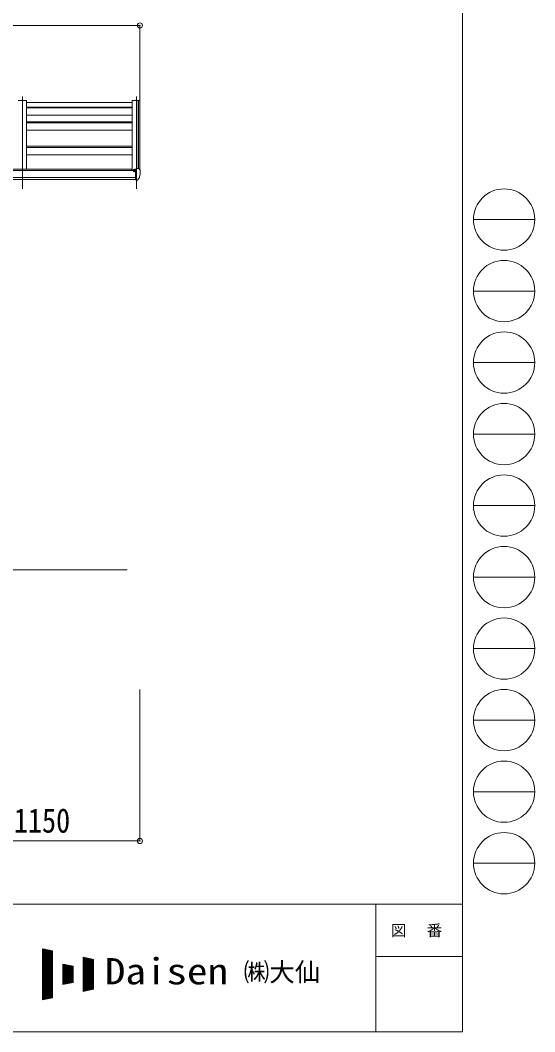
# Model space of a CAD drawing. Units: millimetres at full size; details may follow other scales. Extents: x -8385 to 8479, y -5853 to 5787.
# Drawn here: x 5458 to 8479, y -5853 to 88 of the extents above; entities that cross this region are included whole.
import ezdxf
from ezdxf.enums import TextEntityAlignment as Align

# ---------------------------------------------------------------- set-up
doc = ezdxf.new("R2010")
doc.units = ezdxf.units.MM
doc.header["$LTSCALE"] = 30
doc.header["$PDMODE"] = 32
doc.header["$PDSIZE"] = 30
for name, color, linetype, lineweight in [('0-0_0', 7, 'Continuous', 9), ('0-1_本体', 4, 'Continuous', 9), ('0-2_部品', 7, 'Continuous', 9), ('0-8_PARTS2', 2, 'Continuous', 9), ('0-A_寸法', 6, 'Continuous', 9), ('F-0_240', 7, 'Continuous', 9)]:
    doc.layers.add(name, color=color, linetype=linetype, lineweight=lineweight)
doc.styles.add('ＭＳ ゴシック', font='')
doc.styles.get('ＭＳ ゴシック').set_extended_font_data('MS Gothic')

msp = doc.modelspace()

# ---------------------------------------------------------------- linework, layer by layer
at = {"layer": '0-0_0'}
msp.add_line((5049.62, -3139.42), (6086.12, -3139.42), dxfattribs=at)
at = {"layer": '0-1_本体'}
for p, q in [((5495.12, -383.86), (5445.12, -383.86)), ((5495.12, -383.86), (5495.12, -787.13)), ((5495.12, -396.26), (6115.12, -396.26)), ((6115.12, -383.26), (6115.12, -793.84)), ((6151.04, -383.46), (6150.42, -385.08)), ((6151.12, -383.35), (6151.12, -783.66)), ((6159.17, -383.68), (6151.34, -383.27)), ((6160.11, -384.56), (6160.12, -790.2)), ((5495.12, -422.97), (6115.12, -422.97)), ((5495.12, -425.82), (6115.12, -425.82)), ((5495.12, -470.55), (6115.12, -470.55)), ((5495.12, -509.24), (6115.12, -509.24)), ((5495.12, -514.53), (6115.12, -514.53)), ((5495.12, -558.61), (6115.12, -558.61)), ((5495.12, -652.17), (6115.12, -652.17)), ((5495.12, -658.96), (6115.12, -658.96)), ((5495.12, -702.51), (6115.12, -702.51)), ((6133.62, -793.84), (786.62, -793.84)), ((6110.12, -787.13), (810.12, -787.13)), ((6110.12, -793.84), (6110.12, -787.13)), ((786.62, -835.06), (6133.62, -835.06)), ((6133.62, -846.91), (786.62, -846.83))]:
    msp.add_line(p, q, dxfattribs=at)
msp.add_lwpolyline([(6150.42, -783.66), (6150.42, -383.26), (6115.12, -383.26)], dxfattribs=at)
msp.add_circle((6126.15, -798.57), 3, dxfattribs=at)
for centre, radius, start, end in [((6151.32, -383.57), 0.301, 87.13321, 158.93673), ((6159.12, -384.68), 1, 6.67014, 87)]:
    msp.add_arc(centre, radius, start, end, dxfattribs=at)
at = {"layer": '0-2_部品'}
for p, q in [((6123.62, -789.54), (6123.62, -793.5)), ((6138.62, -788.38), (6124.62, -788.43)), ((6128.12, -788.42), (6128.12, -786.52)), ((6128.62, -798.61), (6128.32, -798.61)), ((6129.15, -798.61), (6128.62, -798.61)), ((6128.94, -786.11), (6138.62, -785.38)), ((6133.62, -793.42), (6140.12, -793.03)), ((6138.62, -784.61), (6140.12, -784.61)), ((6138.62, -784.61), (6138.62, -790.78)), ((6140.12, -852.19), (6140.12, -783.69)), ((6155.21, -784.26), (6159.27, -790.07)), ((6162.12, -793.06), (6162.12, -793.69)), ((6133.62, -848.99), (6139.12, -848.99)), ((6139.62, -849.99), (6139.12, -848.99)), ((6140.12, -849.99), (6139.62, -849.99)), ((6141.62, -852.1), (6140.12, -852.19)), ((6141.62, -852.1), (6145.33, -851.87)), ((6147.74, -850.38), (6157.49, -835))]:
    msp.add_line(p, q, dxfattribs=at)
for points in [[(6123.62, -796.99), (6123.62, -798.61), (6123.15, -798.61)], [(6128.32, -797.42), (6128.32, -798.61), (6123.62, -798.61)], [(6128.94, -786.11), (6128.78, -786.12), (6128.62, -786.16), (6128.48, -786.2), (6128.35, -786.25), (6128.25, -786.31), (6128.18, -786.38), (6128.13, -786.45), (6128.12, -786.52)], [(6133.62, -848.99), (6133.62, -790.78), (6138.62, -790.78)], [(6140.12, -783.69), (6152.12, -783.69), (6154.45, -783.83)], [(6140.12, -838.3), (6136.96, -837.89), (6133.62, -837.46)]]:
    msp.add_lwpolyline(points, dxfattribs=at)
for centre, radius, start, end in [((6126.12, -798.61), 2.5, 28.35764, 180), ((6126.12, -798.61), 2.5, 0, 28.35764), ((6154.39, -784.83), 1, 35, 86.5), ((5969.63, -793.69), 192.49, 347.8767, 359.9992), ((6159.12, -793.06), 3, 0, 87), ((6145.14, -848.88), 3, 273.5, 330), ((6154.89, -833.5), 3, 330, 348.16652)]:
    msp.add_arc(centre, radius, start, end, dxfattribs=at)
msp.add_ellipse((6124.62, -789.54), major_axis=(0.02, 1.1), ratio=0.906239, start_param=0.0206394, end_param=1.5914357, dxfattribs=at)
at = {"layer": '0-8_PARTS2'}
for p, q in [((5470.12, -903.02), (5470.12, -359.17)), ((6140.12, -903.02), (6140.12, -359.17))]:
    msp.add_line(p, q, dxfattribs=at)
at = {"layer": '0-A_寸法'}
for p, q in [((760.13, 56.99), (6160.11, 56.99)), ((6160.11, 56.99), (6160.11, -398.59)), ((6160.11, -4732.3), (6160.11, -3842.91)), ((5010.12, -4732.3), (6160.11, -4732.3))]:
    msp.add_line(p, q, dxfattribs=at)
for p in [(6160.11, 56.99), (6160.11, -4732.3)]:
    msp.add_point(p, dxfattribs=at)
at = {"layer": 'F-0_240', "color": 5}
for p, q in [((8054.55, 5787.34), (8054.55, -5852.66)), ((-8385.45, -5102.66), (8054.55, -5102.66)), ((7544.54, -5102.66), (7544.54, -5852.66)), ((7544.54, -5410.16), (8054.55, -5410.16)), ((-8385.45, -5852.66), (8054.55, -5852.66))]:
    msp.add_line(p, q, dxfattribs=at)
at = {"layer": 'F-0_240', "color": 4}
for p, q in [((8118.66, -1082.66), (8478.66, -1082.66)), ((8118.66, -1502.66), (8478.66, -1502.66)), ((8118.66, -1922.66), (8478.66, -1922.66)), ((8118.66, -2342.66), (8478.66, -2342.66)), ((8118.66, -2762.66), (8478.66, -2762.66)), ((8118.66, -3182.66), (8478.66, -3182.66)), ((8118.66, -3602.66), (8478.66, -3602.66)), ((8118.66, -4022.66), (8478.66, -4022.66)), ((8118.66, -4442.66), (8478.66, -4442.66)), ((8118.66, -4862.66), (8478.66, -4862.66))]:
    msp.add_line(p, q, dxfattribs=at)
at = {"layer": 'F-0_240'}
for p, q in [((5587.75, -5365.26), (5647.75, -5377.76)), ((5587.75, -5365.26), (5587.75, -5665.26)), ((5587.75, -5368.08), (5601.3, -5368.08)), ((5587.75, -5371.08), (5615.7, -5371.08)), ((5587.75, -5374.08), (5630.1, -5374.08)), ((5587.75, -5377.08), (5644.5, -5377.08)), ((5587.75, -5380.08), (5647.75, -5380.08)), ((5587.75, -5383.08), (5647.75, -5383.08)), ((5587.75, -5386.08), (5647.75, -5386.08)), ((5587.75, -5389.08), (5647.75, -5389.08)), ((5587.75, -5392.08), (5647.75, -5392.08)), ((5587.75, -5395.08), (5647.75, -5395.08)), ((5587.75, -5398.08), (5647.75, -5398.08)), ((5587.75, -5401.08), (5647.75, -5401.08)), ((5587.75, -5404.08), (5647.75, -5404.08)), ((5589.53, -5664.89), (5589.53, -5365.63)), ((5592.53, -5664.26), (5592.53, -5366.25)), ((5595.53, -5663.64), (5595.53, -5366.88)), ((5598.53, -5663.01), (5598.53, -5367.5)), ((5601.53, -5662.39), (5601.53, -5368.13)), ((5604.53, -5661.76), (5604.53, -5368.75)), ((5607.53, -5661.14), (5607.53, -5369.38)), ((5610.53, -5660.51), (5610.53, -5370)), ((5613.53, -5659.89), (5613.53, -5370.63)), ((5616.53, -5659.26), (5616.53, -5371.25)), ((5619.53, -5658.64), (5619.53, -5371.88)), ((5622.53, -5658.01), (5622.53, -5372.5)), ((5625.53, -5657.39), (5625.53, -5373.13)), ((5628.53, -5656.76), (5628.53, -5373.75)), ((5631.53, -5656.14), (5631.53, -5374.38)), ((5634.53, -5655.51), (5634.53, -5375)), ((5637.53, -5654.89), (5637.53, -5375.63)), ((5640.53, -5654.26), (5640.53, -5376.25)), ((5643.53, -5653.64), (5643.53, -5376.88)), ((5646.53, -5653.01), (5646.53, -5377.5)), ((5647.75, -5377.76), (5647.75, -5652.76)), ((5587.75, -5407.08), (5647.75, -5407.08)), ((5587.75, -5410.08), (5647.75, -5410.08)), ((5587.75, -5413.08), (5647.75, -5413.08)), ((5587.75, -5416.08), (5647.75, -5416.08)), ((5587.75, -5419.08), (5647.75, -5419.08)), ((5587.75, -5422.08), (5647.75, -5422.08)), ((5587.75, -5425.08), (5647.75, -5425.08)), ((5587.75, -5428.08), (5647.75, -5428.08)), ((5587.75, -5431.08), (5647.75, -5431.08)), ((5587.75, -5434.08), (5647.75, -5434.08)), ((5587.75, -5437.08), (5647.75, -5437.08)), ((5587.75, -5440.08), (5647.75, -5440.08)), ((5587.75, -5443.08), (5647.75, -5443.08)), ((5587.75, -5446.08), (5647.75, -5446.08)), ((5587.75, -5449.08), (5647.75, -5449.08)), ((5587.75, -5452.08), (5647.75, -5452.08)), ((5587.75, -5455.08), (5647.75, -5455.08)), ((5587.75, -5458.08), (5647.75, -5458.08)), ((5587.75, -5461.08), (5647.75, -5461.08)), ((5587.75, -5464.08), (5647.75, -5464.08)), ((5707.75, -5455.26), (5767.75, -5467.76)), ((5707.75, -5455.26), (5707.75, -5575.26)), ((5707.75, -5458.08), (5721.3, -5458.08)), ((5707.75, -5461.08), (5735.7, -5461.08)), ((5707.75, -5464.08), (5750.1, -5464.08)), ((5709.53, -5574.89), (5709.53, -5455.63)), ((5712.53, -5574.26), (5712.53, -5456.25)), ((5715.53, -5573.64), (5715.53, -5456.88)), ((5718.53, -5573.01), (5718.53, -5457.5)), ((5721.53, -5572.39), (5721.53, -5458.13)), ((5724.53, -5571.76), (5724.53, -5458.75)), ((5727.53, -5571.14), (5727.53, -5459.38)), ((5730.53, -5570.51), (5730.53, -5460)), ((5733.53, -5569.89), (5733.53, -5460.63)), ((5736.53, -5569.26), (5736.53, -5461.25)), ((5739.53, -5568.64), (5739.53, -5461.88)), ((5742.53, -5568.01), (5742.53, -5462.5)), ((5745.53, -5567.39), (5745.53, -5463.13)), ((5748.53, -5566.76), (5748.53, -5463.75)), ((5751.53, -5566.14), (5751.53, -5464.38)), ((5754.53, -5565.51), (5754.53, -5465)), ((5827.75, -5415.26), (5887.75, -5427.76)), ((5827.75, -5415.26), (5827.75, -5615.26)), ((5827.75, -5416.08), (5831.7, -5416.08)), ((5827.75, -5419.08), (5846.1, -5419.08)), ((5827.75, -5422.08), (5860.5, -5422.08)), ((5827.75, -5425.08), (5874.9, -5425.08)), ((5827.75, -5428.08), (5887.75, -5428.08)), ((5827.75, -5431.08), (5887.75, -5431.08)), ((5827.75, -5434.08), (5887.75, -5434.08)), ((5827.75, -5437.08), (5887.75, -5437.08)), ((5827.75, -5440.08), (5887.75, -5440.08)), ((5827.75, -5443.08), (5887.75, -5443.08)), ((5827.75, -5446.08), (5887.75, -5446.08)), ((5827.75, -5449.08), (5887.75, -5449.08)), ((5827.75, -5452.08), (5887.75, -5452.08)), ((5827.75, -5455.08), (5887.75, -5455.08)), ((5827.75, -5458.08), (5887.75, -5458.08)), ((5827.75, -5461.08), (5887.75, -5461.08)), ((5827.75, -5464.08), (5887.75, -5464.08)), ((5829.53, -5614.89), (5829.53, -5415.63)), ((5832.53, -5614.26), (5832.53, -5416.25)), ((5835.53, -5613.64), (5835.53, -5416.88)), ((5838.53, -5613.01), (5838.53, -5417.5)), ((5841.53, -5612.39), (5841.53, -5418.13)), ((5844.53, -5611.76), (5844.53, -5418.75)), ((5847.53, -5611.14), (5847.53, -5419.38)), ((5850.53, -5610.51), (5850.53, -5420)), ((5853.53, -5609.89), (5853.53, -5420.63)), ((5856.53, -5609.26), (5856.53, -5421.25)), ((5859.53, -5608.64), (5859.53, -5421.88)), ((5862.53, -5608.01), (5862.53, -5422.5)), ((5865.53, -5607.39), (5865.53, -5423.13)), ((5868.53, -5606.76), (5868.53, -5423.75)), ((5871.53, -5606.14), (5871.53, -5424.38)), ((5874.53, -5605.51), (5874.53, -5425)), ((5877.53, -5604.89), (5877.53, -5425.63)), ((5880.53, -5604.26), (5880.53, -5426.25)), ((5883.53, -5603.64), (5883.53, -5426.88)), ((5886.53, -5603.01), (5886.53, -5427.5)), ((5887.75, -5427.76), (5887.75, -5602.76)), ((5587.75, -5467.08), (5647.75, -5467.08)), ((5587.75, -5470.08), (5647.75, -5470.08)), ((5587.75, -5473.08), (5647.75, -5473.08)), ((5587.75, -5476.08), (5647.75, -5476.08)), ((5587.75, -5479.08), (5647.75, -5479.08)), ((5587.75, -5482.08), (5647.75, -5482.08)), ((5587.75, -5485.08), (5647.75, -5485.08)), ((5587.75, -5488.08), (5647.75, -5488.08)), ((5587.75, -5491.08), (5647.75, -5491.08)), ((5587.75, -5494.08), (5647.75, -5494.08)), ((5587.75, -5497.08), (5647.75, -5497.08)), ((5587.75, -5500.08), (5647.75, -5500.08)), ((5587.75, -5503.08), (5647.75, -5503.08)), ((5587.75, -5506.08), (5647.75, -5506.08)), ((5587.75, -5509.08), (5647.75, -5509.08)), ((5587.75, -5512.08), (5647.75, -5512.08)), ((5587.75, -5515.08), (5647.75, -5515.08)), ((5587.75, -5518.08), (5647.75, -5518.08)), ((5587.75, -5521.08), (5647.75, -5521.08)), ((5587.75, -5524.08), (5647.75, -5524.08)), ((5707.75, -5467.08), (5764.5, -5467.08)), ((5707.75, -5470.08), (5767.75, -5470.08)), ((5707.75, -5473.08), (5767.75, -5473.08)), ((5707.75, -5476.08), (5767.75, -5476.08)), ((5707.75, -5479.08), (5767.75, -5479.08)), ((5707.75, -5482.08), (5767.75, -5482.08)), ((5707.75, -5485.08), (5767.75, -5485.08)), ((5707.75, -5488.08), (5767.75, -5488.08)), ((5707.75, -5491.08), (5767.75, -5491.08)), ((5707.75, -5494.08), (5767.75, -5494.08)), ((5707.75, -5497.08), (5767.75, -5497.08)), ((5707.75, -5500.08), (5767.75, -5500.08)), ((5707.75, -5503.08), (5767.75, -5503.08)), ((5707.75, -5506.08), (5767.75, -5506.08)), ((5707.75, -5509.08), (5767.75, -5509.08)), ((5707.75, -5512.08), (5767.75, -5512.08)), ((5707.75, -5515.08), (5767.75, -5515.08)), ((5707.75, -5518.08), (5767.75, -5518.08)), ((5707.75, -5521.08), (5767.75, -5521.08)), ((5707.75, -5524.08), (5767.75, -5524.08)), ((5757.53, -5564.89), (5757.53, -5465.63)), ((5760.53, -5564.26), (5760.53, -5466.25)), ((5763.53, -5563.64), (5763.53, -5466.88)), ((5766.53, -5563.01), (5766.53, -5467.5)), ((5767.75, -5467.76), (5767.75, -5562.76)), ((5827.75, -5467.08), (5887.75, -5467.08)), ((5827.75, -5470.08), (5887.75, -5470.08)), ((5827.75, -5473.08), (5887.75, -5473.08)), ((5827.75, -5476.08), (5887.75, -5476.08)), ((5827.75, -5479.08), (5887.75, -5479.08)), ((5827.75, -5482.08), (5887.75, -5482.08)), ((5827.75, -5485.08), (5887.75, -5485.08)), ((5827.75, -5488.08), (5887.75, -5488.08)), ((5827.75, -5491.08), (5887.75, -5491.08)), ((5827.75, -5494.08), (5887.75, -5494.08)), ((5827.75, -5497.08), (5887.75, -5497.08)), ((5827.75, -5500.08), (5887.75, -5500.08)), ((5827.75, -5503.08), (5887.75, -5503.08)), ((5827.75, -5506.08), (5887.75, -5506.08)), ((5827.75, -5509.08), (5887.75, -5509.08)), ((5827.75, -5512.08), (5887.75, -5512.08)), ((5827.75, -5515.08), (5887.75, -5515.08)), ((5827.75, -5518.08), (5887.75, -5518.08)), ((5827.75, -5521.08), (5887.75, -5521.08)), ((5827.75, -5524.08), (5887.75, -5524.08)), ((5587.75, -5527.08), (5647.75, -5527.08)), ((5587.75, -5530.08), (5647.75, -5530.08)), ((5587.75, -5533.08), (5647.75, -5533.08)), ((5587.75, -5536.08), (5647.75, -5536.08)), ((5587.75, -5539.08), (5647.75, -5539.08)), ((5587.75, -5542.08), (5647.75, -5542.08)), ((5587.75, -5545.08), (5647.75, -5545.08)), ((5587.75, -5548.08), (5647.75, -5548.08)), ((5587.75, -5551.08), (5647.75, -5551.08)), ((5587.75, -5554.08), (5647.75, -5554.08)), ((5587.75, -5557.08), (5647.75, -5557.08)), ((5587.75, -5560.08), (5647.75, -5560.08)), ((5587.75, -5563.08), (5647.75, -5563.08)), ((5587.75, -5566.08), (5647.75, -5566.08)), ((5587.75, -5569.08), (5647.75, -5569.08)), ((5587.75, -5572.08), (5647.75, -5572.08)), ((5587.75, -5575.08), (5647.75, -5575.08)), ((5587.75, -5578.08), (5647.75, -5578.08)), ((5587.75, -5581.08), (5647.75, -5581.08)), ((5707.75, -5527.08), (5767.75, -5527.08)), ((5707.75, -5530.08), (5767.75, -5530.08)), ((5707.75, -5533.08), (5767.75, -5533.08)), ((5707.75, -5536.08), (5767.75, -5536.08)), ((5707.75, -5539.08), (5767.75, -5539.08)), ((5707.75, -5542.08), (5767.75, -5542.08)), ((5707.75, -5545.08), (5767.75, -5545.08)), ((5707.75, -5548.08), (5767.75, -5548.08)), ((5707.75, -5551.08), (5767.75, -5551.08)), ((5707.75, -5554.08), (5767.75, -5554.08)), ((5707.75, -5557.08), (5767.75, -5557.08)), ((5707.75, -5560.08), (5767.75, -5560.08)), ((5707.75, -5575.26), (5767.75, -5562.76)), ((5707.75, -5563.08), (5766.2, -5563.08)), ((5707.75, -5566.08), (5751.8, -5566.08)), ((5707.75, -5569.08), (5737.4, -5569.08)), ((5707.75, -5572.08), (5723, -5572.08)), ((5707.75, -5575.08), (5708.6, -5575.08)), ((5827.75, -5527.08), (5887.75, -5527.08)), ((5827.75, -5530.08), (5887.75, -5530.08)), ((5827.75, -5533.08), (5887.75, -5533.08)), ((5827.75, -5536.08), (5887.75, -5536.08)), ((5827.75, -5539.08), (5887.75, -5539.08)), ((5827.75, -5542.08), (5887.75, -5542.08)), ((5827.75, -5545.08), (5887.75, -5545.08)), ((5827.75, -5548.08), (5887.75, -5548.08)), ((5827.75, -5551.08), (5887.75, -5551.08)), ((5827.75, -5554.08), (5887.75, -5554.08)), ((5827.75, -5557.08), (5887.75, -5557.08)), ((5827.75, -5560.08), (5887.75, -5560.08)), ((5827.75, -5563.08), (5887.75, -5563.08)), ((5827.75, -5566.08), (5887.75, -5566.08)), ((5827.75, -5569.08), (5887.75, -5569.08)), ((5827.75, -5572.08), (5887.75, -5572.08)), ((5827.75, -5575.08), (5887.75, -5575.08)), ((5827.75, -5578.08), (5887.75, -5578.08)), ((5827.75, -5581.08), (5887.75, -5581.08)), ((5587.75, -5584.08), (5647.75, -5584.08)), ((5587.75, -5587.08), (5647.75, -5587.08)), ((5587.75, -5590.08), (5647.75, -5590.08)), ((5587.75, -5593.08), (5647.75, -5593.08)), ((5587.75, -5596.08), (5647.75, -5596.08)), ((5587.75, -5599.08), (5647.75, -5599.08)), ((5587.75, -5602.08), (5647.75, -5602.08)), ((5587.75, -5605.08), (5647.75, -5605.08)), ((5587.75, -5608.08), (5647.75, -5608.08)), ((5587.75, -5611.08), (5647.75, -5611.08)), ((5587.75, -5614.08), (5647.75, -5614.08)), ((5587.75, -5617.08), (5647.75, -5617.08)), ((5587.75, -5620.08), (5647.75, -5620.08)), ((5587.75, -5623.08), (5647.75, -5623.08)), ((5587.75, -5626.08), (5647.75, -5626.08)), ((5587.75, -5629.08), (5647.75, -5629.08)), ((5587.75, -5632.08), (5647.75, -5632.08)), ((5587.75, -5635.08), (5647.75, -5635.08)), ((5587.75, -5638.08), (5647.75, -5638.08)), ((5587.75, -5641.08), (5647.75, -5641.08)), ((5827.75, -5584.08), (5887.75, -5584.08)), ((5827.75, -5587.08), (5887.75, -5587.08)), ((5827.75, -5590.08), (5887.75, -5590.08)), ((5827.75, -5593.08), (5887.75, -5593.08)), ((5827.75, -5596.08), (5887.75, -5596.08)), ((5827.75, -5599.08), (5887.75, -5599.08)), ((5827.75, -5602.08), (5887.75, -5602.08)), ((5887.75, -5602.76), (5827.75, -5615.26)), ((5827.75, -5605.08), (5876.6, -5605.08)), ((5827.75, -5608.08), (5862.2, -5608.08)), ((5827.75, -5611.08), (5847.8, -5611.08)), ((5827.75, -5614.08), (5833.4, -5614.08)), ((5587.75, -5644.08), (5647.75, -5644.08)), ((5587.75, -5647.08), (5647.75, -5647.08)), ((5587.75, -5650.08), (5647.75, -5650.08)), ((5647.75, -5652.76), (5587.75, -5665.26)), ((5587.75, -5653.08), (5646.2, -5653.08)), ((5587.75, -5656.08), (5631.8, -5656.08)), ((5587.75, -5659.08), (5617.4, -5659.08)), ((5587.75, -5662.08), (5603, -5662.08)), ((5587.75, -5665.08), (5588.6, -5665.08))]:
    msp.add_line(p, q, dxfattribs=at)
at = {"layer": 'F-0_240', "color": 4}
for centre in [(8298.66, -1082.66), (8298.66, -1502.66), (8298.66, -1922.66), (8298.66, -2342.66), (8298.66, -2762.66), (8298.66, -3182.66), (8298.66, -3602.66), (8298.66, -4022.66), (8298.66, -4442.66), (8298.66, -4862.66)]:
    msp.add_circle(centre, 180, dxfattribs=at)

# ---------------------------------------------------------------- texts
at = {"layer": '0-A_寸法', "color": 7, "style": 'ＭＳ ゴシック', "width": 0.85}
msp.add_text('1150', height=143, dxfattribs=at).set_placement((5420.11, -4726.3), align=Align.BOTTOM_LEFT)
at = {"layer": 'F-0_240', "style": 'ＭＳ ゴシック', "width": 1.15}
msp.add_text('Daisen', height=154, dxfattribs=at).set_placement((5954.61, -5620.26), align=Align.BOTTOM_LEFT)
at = {"layer": 'F-0_240', "style": 'ＭＳ ゴシック'}
msp.add_text('㈱大仙\u3000', height=110, dxfattribs=at).set_placement((6770.01, -5590.26), align=Align.BOTTOM_LEFT)
at = {"layer": 'F-0_240', "insert": (7634.54, -5297.66), "char_height": 65.98, "attachment_point": 7, "style": 'ＭＳ ゴシック'}
msp.add_mtext('\\T1.17;図\u3000番', dxfattribs=at)

doc.saveas('drawing.dxf')
